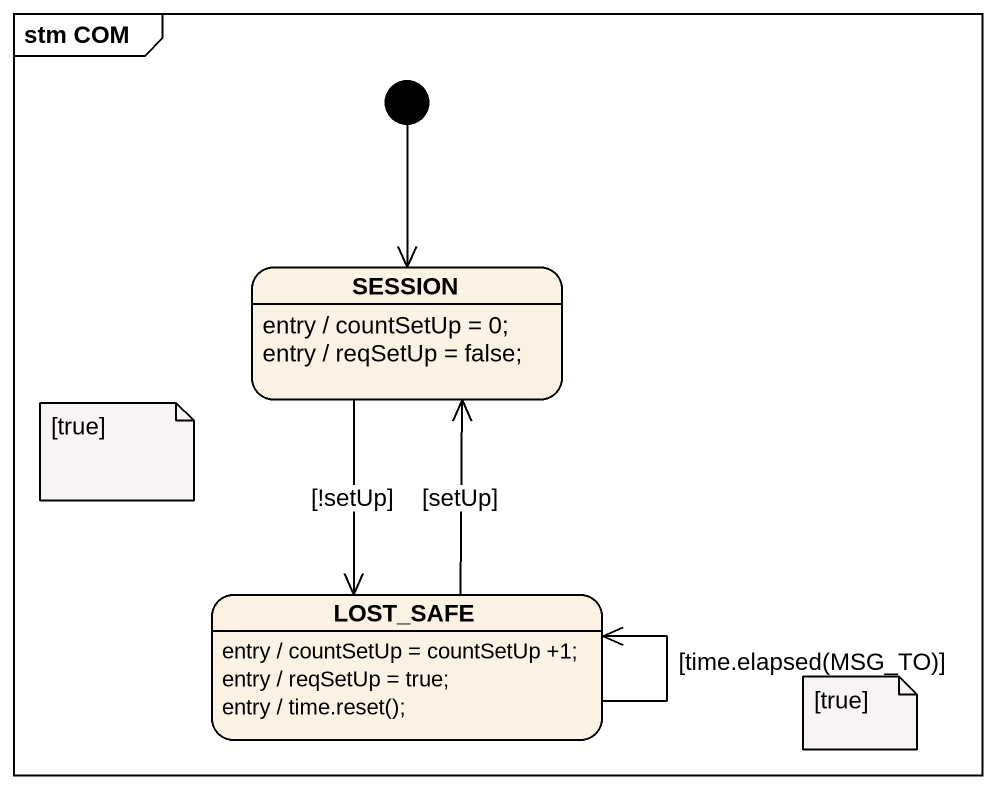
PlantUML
@startuml
mainframe stm COM
hide empty description
state SESSION
SESSION : entry / countSetUp = 0;
SESSION : entry / reqSetUp = false;
state LOST_SAFE
LOST_SAFE : entry / countSetUp = countSetUp +1;
LOST_SAFE : entry / reqSetUp = true;
LOST_SAFE : entry / time.reset();
[*] --> SESSION
SESSION --> LOST_SAFE : [!setUp]
LOST_SAFE -up-> SESSION : [setUp]
LOST_SAFE --> LOST_SAFE : [time.elapsed(MSG_TO)]
note as N1
  [true]
end note
note as N2
  [true]
end note
@enduml
